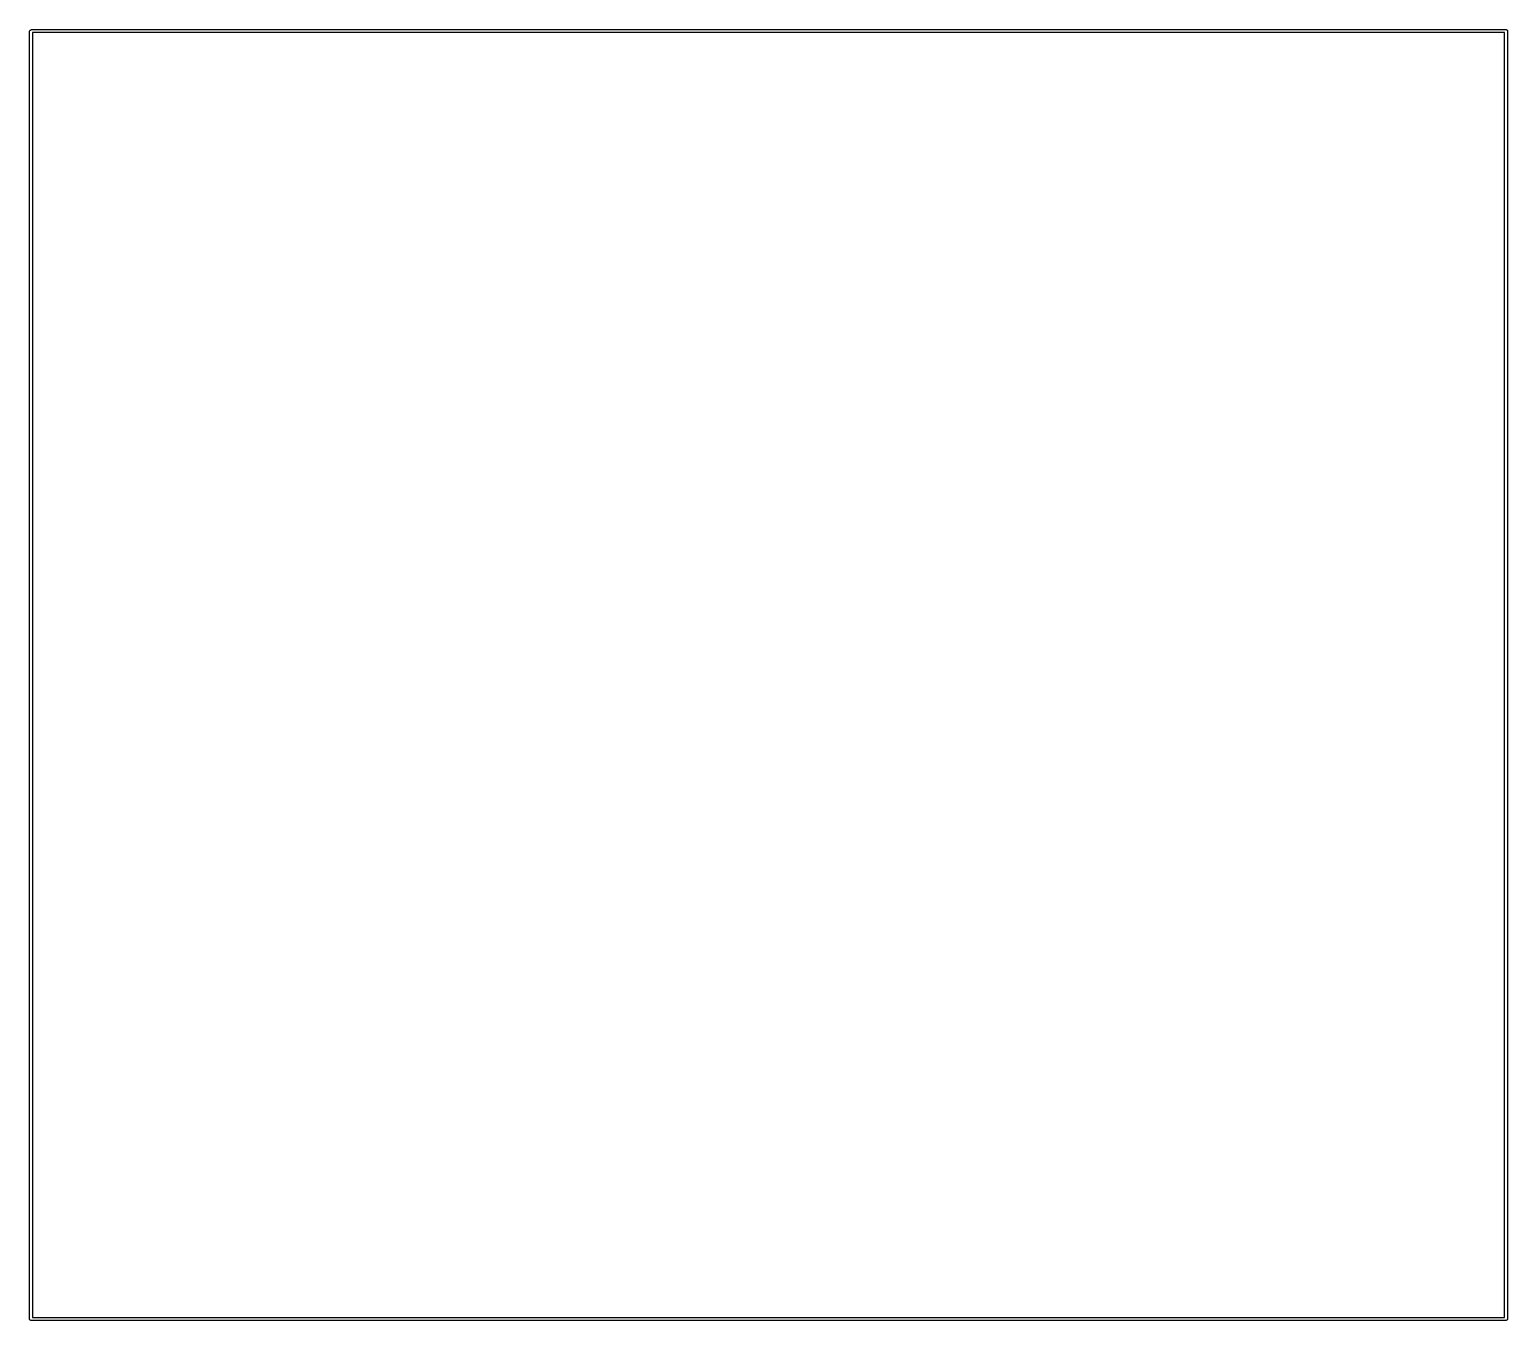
# Model space of a CAD drawing. Extents: x 39.6 to 114.5, y -93.8 to -28.4.
import ezdxf

# ---------------------------------------------------------------- set-up
doc = ezdxf.new("R2010")
doc.units = 0
doc.header["$MEASUREMENT"] = 0
doc.layers.add('BLACK', color=7, linetype='CONTINUOUS')

msp = doc.modelspace()

# ---------------------------------------------------------------- linework, layer by layer
at = {"layer": 'Black'}
for p, q in [((39.6252, -28.4734), (39.6297, -28.4477)), ((39.6297, -28.4477), (39.6427, -28.4252)), ((39.6427, -28.4252), (39.6627, -28.4084)), ((39.6627, -28.4084), (39.6872, -28.3995)), ((39.6872, -28.3995), (39.6952, -28.3995)), ((39.6952, -28.3995), (39.7028, -28.3905)), ((39.7028, -28.3905), (39.7253, -28.3775)), ((39.7253, -28.3775), (39.751, -28.373)), ((39.751, -28.373), (114.427, -28.373)), ((114.427, -28.373), (114.433, -28.3741)), ((114.433, -28.3741), (114.44, -28.3741)), ((114.44, -28.3741), (114.446, -28.3764)), ((114.446, -28.3764), (114.453, -28.3775)), ((114.453, -28.3775), (114.458, -28.3808)), ((114.458, -28.3808), (114.465, -28.383)), ((114.465, -28.383), (114.47, -28.3873)), ((114.47, -28.3873), (114.475, -28.3905)), ((114.475, -28.3905), (114.479, -28.3956)), ((114.479, -28.3956), (114.484, -28.3998)), ((114.484, -28.3998), (114.488, -28.4055)), ((114.488, -28.4055), (114.492, -28.4105)), ((114.492, -28.4105), (114.494, -28.4167)), ((114.494, -28.4167), (114.497, -28.4223)), ((114.497, -28.4223), (114.499, -28.4288)), ((114.499, -28.4288), (114.501, -28.435)), ((114.501, -28.435), (114.501, -28.4415)), ((114.501, -28.4415), (114.502, -28.448)), ((114.502, -28.448), (114.502, -93.726)), ((39.6252, -93.726), (39.6252, -28.4734)), ((39.7752, -28.523), (39.7752, -93.651)), ((114.352, -28.523), (39.7752, -28.523)), ((114.352, -93.651), (114.352, -28.523)), ((39.6263, -93.7325), (39.6252, -93.726)), ((39.6263, -93.739), (39.6263, -93.7325)), ((39.6286, -93.7452), (39.6263, -93.739)), ((39.6297, -93.7517), (39.6286, -93.7452)), ((39.633, -93.7573), (39.6297, -93.7517)), ((39.6352, -93.7635), (39.633, -93.7573)), ((39.6395, -93.7685), (39.6352, -93.7635)), ((39.6427, -93.7742), (39.6395, -93.7685)), ((39.6478, -93.7784), (39.6427, -93.7742)), ((39.652, -93.7835), (39.6478, -93.7784)), ((39.6577, -93.7867), (39.652, -93.7835)), ((39.6627, -93.791), (39.6577, -93.7867)), ((39.6689, -93.7932), (39.6627, -93.791)), ((39.6745, -93.7965), (39.6689, -93.7932)), ((39.681, -93.7976), (39.6745, -93.7965)), ((39.6872, -93.7999), (39.681, -93.7976)), ((39.6937, -93.7999), (39.6872, -93.7999)), ((39.7002, -93.801), (39.6937, -93.7999)), ((114.427, -93.801), (39.7002, -93.801)), ((39.7752, -93.651), (114.352, -93.651)), ((114.433, -93.7999), (114.427, -93.801)), ((114.44, -93.7999), (114.433, -93.7999)), ((114.446, -93.7976), (114.44, -93.7999)), ((114.453, -93.7965), (114.446, -93.7976)), ((114.458, -93.7932), (114.453, -93.7965)), ((114.465, -93.791), (114.458, -93.7932)), ((114.47, -93.7867), (114.465, -93.791)), ((114.475, -93.7835), (114.47, -93.7867)), ((114.479, -93.7784), (114.475, -93.7835)), ((114.484, -93.7742), (114.479, -93.7784)), ((114.488, -93.7685), (114.484, -93.7742)), ((114.492, -93.7635), (114.488, -93.7685)), ((114.494, -93.7573), (114.492, -93.7635)), ((114.497, -93.7517), (114.494, -93.7573)), ((114.499, -93.7452), (114.497, -93.7517)), ((114.501, -93.739), (114.499, -93.7452)), ((114.502, -93.726), (114.501, -93.7325)), ((114.501, -93.7325), (114.501, -93.739))]:
    msp.add_line(p, q, dxfattribs=at)

doc.saveas('drawing.dxf')
